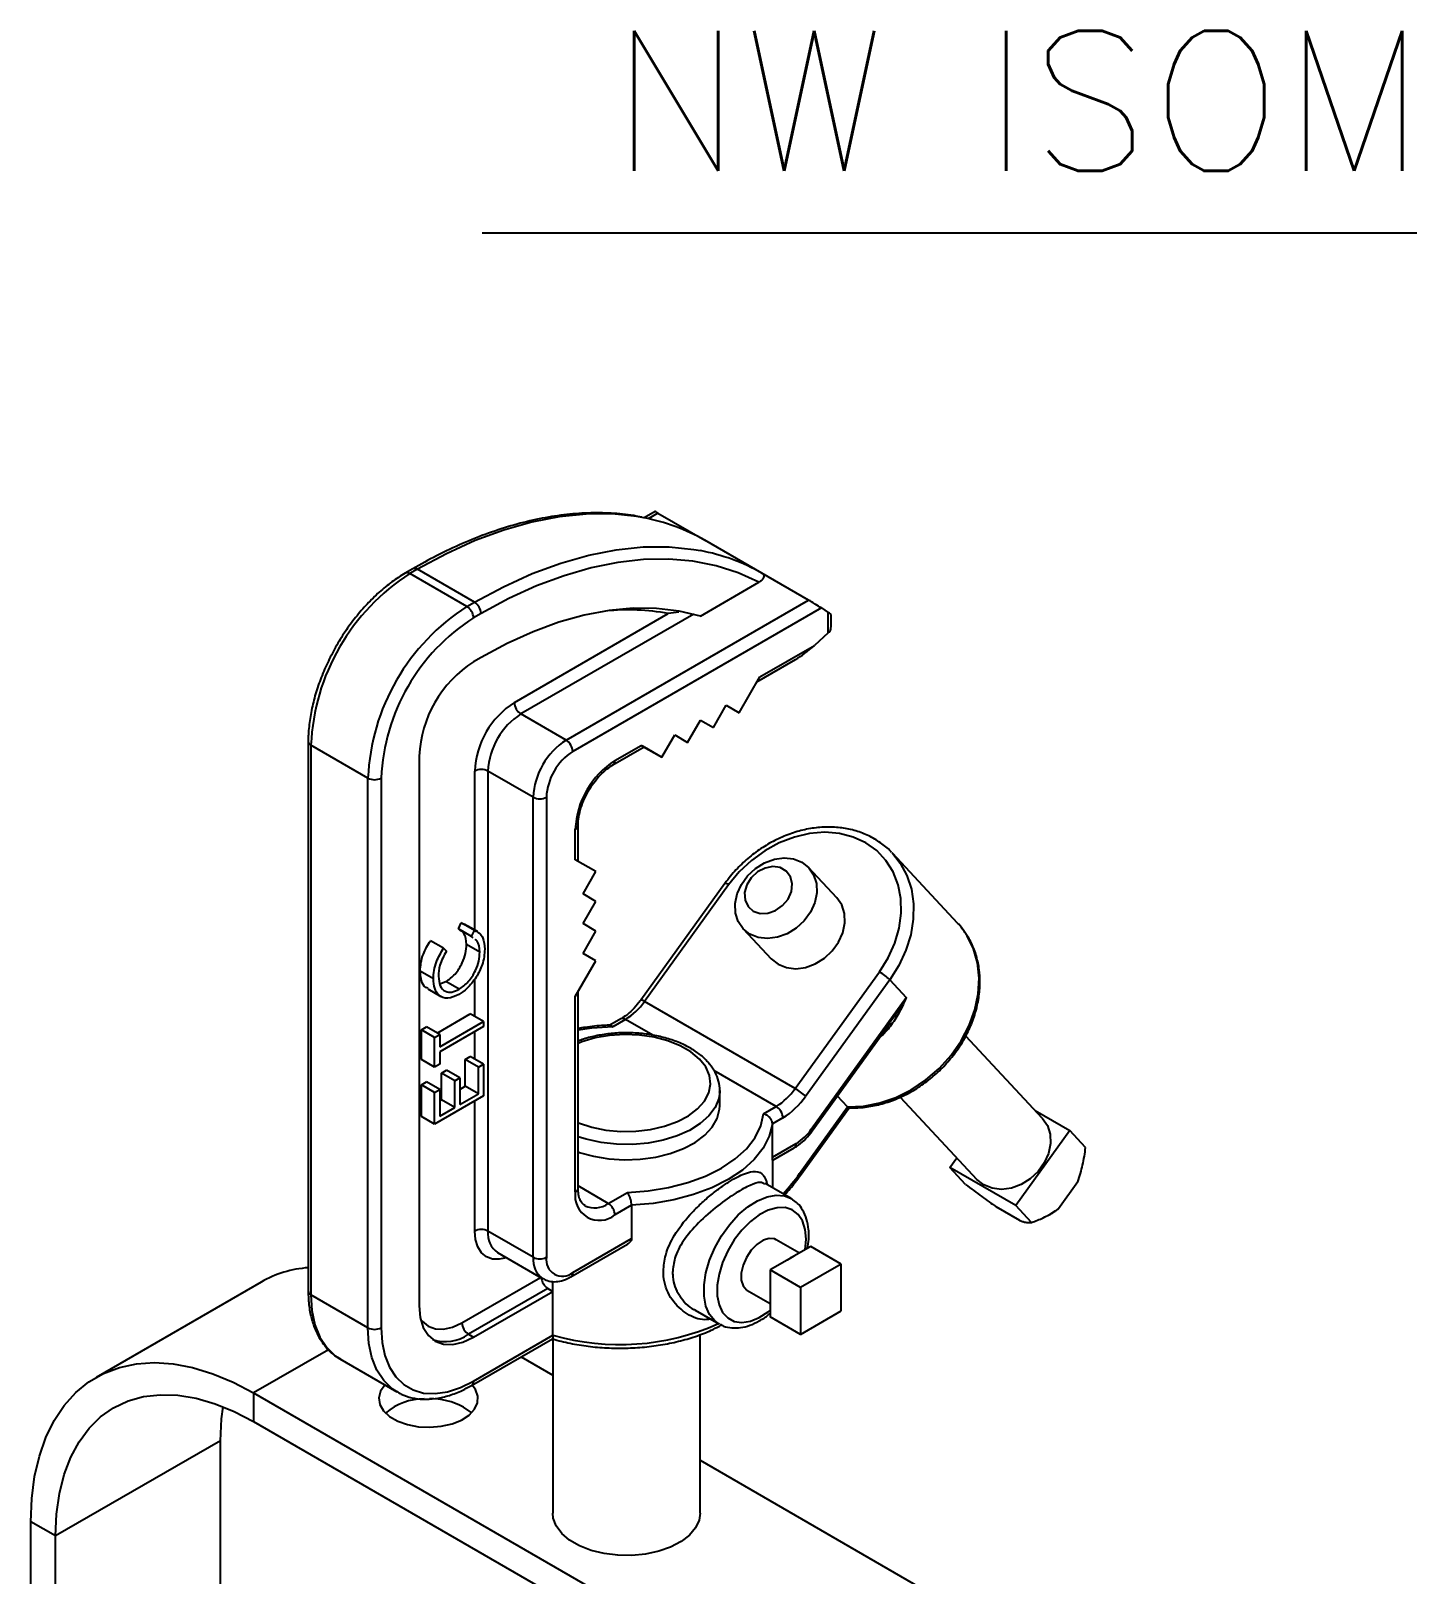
# Model space of a CAD drawing. Extents: x 8 to 113, y 0 to 87.
# Drawn here: x 14.31 to 21.69, y 15.21 to 23.47 of the extents above; entities that cross this region are included whole.
import ezdxf
from ezdxf.enums import TextEntityAlignment as Align

# ---------------------------------------------------------------- set-up
doc = ezdxf.new("R2010")
doc.units = 0
doc.header["$MEASUREMENT"] = 0
doc.layers.add('OBJECT', color=7, linetype='CONTINUOUS')
doc.styles.get("Standard").update_dxf_attribs({"font": 'SIMPLEX'})

msp = doc.modelspace()

# ---------------------------------------------------------------- linework, layer by layer
at = {"layer": 'OBJECT', "color": 1}
msp.add_line((16.7285, 22.3936), (27.832, 22.3936), dxfattribs=at)
at = {"layer": 'OBJECT'}
for p, q in [((17.6552, 20.9009), (17.5967, 20.8671)), ((17.6704, 20.8928), (17.6183, 20.8627)), ((17.6704, 20.8928), (17.9215, 20.7479)), ((18.2269, 20.5715), (17.9215, 20.7479)), ((16.3573, 20.5943), (16.3173, 20.5711)), ((16.3823, 20.5918), (16.3423, 20.5687)), ((16.6878, 20.4154), (16.3823, 20.5918)), ((16.6477, 20.3923), (16.3423, 20.5687)), ((17.8987, 20.3412), (18.2117, 20.5219)), ((18.4779, 20.4266), (18.2269, 20.5715)), ((16.6477, 20.3923), (16.6878, 20.4154)), ((17.1795, 19.677), (18.4779, 20.4266)), ((16.7231, 20.3542), (16.6831, 20.3311)), ((16.9016, 19.8783), (17.7261, 20.3543)), ((17.8624, 20.3513), (16.9369, 19.817)), ((18.5465, 20.3845), (17.2148, 19.6158)), ((18.5465, 20.3845), (18.5838, 20.3602)), ((18.5838, 20.2511), (18.5838, 20.3602)), ((18.5984, 20.285), (18.5984, 20.3498)), ((18.5838, 20.2511), (18.5092, 20.1842)), ((18.2161, 20.015), (18.5092, 20.1842)), ((16.7231, 20.119), (16.6831, 20.0959)), ((18.2014, 19.9896), (18.4085, 20.1092)), ((18.1058, 19.8239), (18.2161, 20.015)), ((17.9679, 19.7443), (18.0368, 19.8637)), ((18.0368, 19.8637), (18.1058, 19.8239)), ((18.0368, 19.8637), (18.1058, 19.8239)), ((17.1795, 19.677), (16.9369, 19.817)), ((17.83, 19.6647), (17.8989, 19.7841)), ((17.8989, 19.7841), (17.9679, 19.7443)), ((17.8989, 19.7841), (17.9679, 19.7443)), ((15.7973, 19.6705), (15.7973, 16.7269)), ((17.6921, 19.5851), (17.7611, 19.7045)), ((17.7611, 19.7045), (17.83, 19.6647)), ((17.7611, 19.7045), (17.83, 19.6647)), ((16.1174, 19.4737), (15.8119, 19.6501)), ((15.8119, 19.6501), (15.8119, 16.7065)), ((16.3918, 19.5913), (16.3918, 16.6477)), ((17.43, 19.5443), (17.5965, 19.6404)), ((17.4404, 19.5672), (17.5818, 19.6488)), ((17.5818, 19.6488), (17.6921, 19.5851)), ((17.5964, 19.6403), (17.6921, 19.5851)), ((16.6894, 18.6592), (16.6894, 19.5108)), ((17.0027, 19.3708), (16.7602, 19.5108)), ((16.7602, 19.5108), (16.7602, 17.0473)), ((16.1174, 16.5301), (16.1174, 19.4737)), ((16.1881, 19.4737), (16.1881, 16.5301)), ((17.0027, 16.9073), (17.0027, 19.3708)), ((17.0734, 19.3708), (17.0734, 16.9073)), ((17.2283, 19.0364), (17.2283, 19.1997)), ((17.2429, 19.028), (17.2429, 19.2202)), ((17.3386, 18.9727), (17.2283, 19.0364)), ((18.9237, 19.0753), (18.9279, 19.0708)), ((19.2783, 18.6952), (18.9279, 19.0708)), ((17.2696, 18.8533), (17.3386, 18.9727)), ((18.629, 18.8327), (18.4785, 18.994)), ((17.3386, 18.8135), (17.2696, 18.8533)), ((18.0295, 18.9096), (17.5785, 18.2846)), ((18.0498, 18.902), (17.5988, 18.277)), ((17.2696, 18.6941), (17.3386, 18.8135)), ((16.6018, 18.6657), (16.6174, 18.6984)), ((16.6174, 18.6984), (16.6317, 18.6905)), ((16.6881, 18.6576), (16.6174, 18.6984)), ((16.7033, 18.6512), (16.6326, 18.692)), ((17.3386, 18.6543), (17.2696, 18.6941)), ((16.5226, 18.5621), (16.4519, 18.6029)), ((16.6725, 18.6249), (16.6018, 18.6657)), ((16.6725, 18.6249), (16.6881, 18.6576)), ((16.6803, 18.6185), (16.6725, 18.6249)), ((17.2696, 18.5349), (17.3386, 18.6543)), ((18.1276, 18.6665), (18.278, 18.5052)), ((16.5226, 18.5621), (16.5384, 18.5474)), ((16.7161, 18.5422), (16.6454, 18.583)), ((17.3386, 18.4951), (17.2696, 18.5349)), ((16.4679, 18.3987), (16.3972, 18.4395)), ((17.2283, 18.304), (17.3386, 18.4951)), ((18.4063, 17.8109), (18.8573, 18.4359)), ((16.5028, 18.3713), (16.535, 18.3836)), ((16.6057, 18.3428), (16.535, 18.3836)), ((16.6894, 18.1973), (16.6894, 18.3974)), ((18.9129, 18.3937), (18.4619, 17.7687)), ((18.9129, 18.3937), (19.0017, 18.2985)), ((16.4378, 18.3452), (16.5085, 18.3044)), ((17.2283, 17.2572), (17.2283, 18.304)), ((17.2429, 17.2776), (17.2429, 18.3294)), ((18.4063, 17.8109), (17.5988, 18.277)), ((18.4925, 17.5928), (19.0017, 18.2985)), ((16.4878, 18.1084), (16.6655, 18.2111)), ((16.7363, 18.1703), (16.6655, 18.2111)), ((17.4724, 18.1841), (17.4128, 18.1497)), ((17.4974, 18.1816), (17.4284, 18.1418)), ((17.6443, 18.0968), (17.4974, 18.1816)), ((16.4039, 18.1259), (16.4308, 18.1414)), ((16.4039, 17.9671), (16.4039, 18.1259)), ((16.4746, 18.0851), (16.4039, 18.1259)), ((16.5015, 18.1006), (16.4308, 18.1414)), ((16.4746, 18.0851), (16.5015, 18.1006)), ((16.5015, 18.0347), (16.7363, 18.1703)), ((16.7363, 18.1431), (16.5015, 18.0076)), ((16.5015, 18.1006), (16.5015, 18.0347)), ((16.6894, 17.9688), (16.6894, 18.1161)), ((16.7363, 18.1703), (16.7363, 18.1431)), ((18.4977, 17.5839), (18.9174, 18.1656)), ((16.4746, 17.9263), (16.4746, 18.0851)), ((19.7314, 17.6511), (19.3199, 18.0921)), ((16.4746, 17.9263), (16.4039, 17.9671)), ((16.5015, 17.9417), (16.4746, 17.9263)), ((16.5015, 18.0076), (16.5015, 17.9417)), ((16.6387, 17.9671), (16.6655, 17.9825)), ((16.6387, 17.8237), (16.6387, 17.9671)), ((16.7094, 17.9262), (16.6387, 17.9671)), ((16.7363, 17.9417), (16.6655, 17.9825)), ((16.7094, 17.9262), (16.7363, 17.9417)), ((16.7363, 17.9417), (16.7363, 17.7713)), ((16.5113, 17.8935), (16.5381, 17.909)), ((16.5113, 17.7502), (16.5113, 17.8935)), ((16.582, 17.8527), (16.5113, 17.8935)), ((16.6088, 17.8681), (16.5381, 17.909)), ((16.582, 17.8527), (16.6088, 17.8681)), ((16.582, 17.7093), (16.582, 17.8527)), ((16.6088, 17.8681), (16.6088, 17.7248)), ((16.7094, 17.7829), (16.7094, 17.9262)), ((18.3049, 17.7154), (17.9705, 17.9085)), ((16.4039, 17.8315), (16.4308, 17.847)), ((16.4039, 17.6611), (16.4039, 17.8315)), ((16.4746, 17.7907), (16.4039, 17.8315)), ((16.5015, 17.8062), (16.4308, 17.847)), ((16.4746, 17.7907), (16.5015, 17.8062)), ((16.4746, 17.6203), (16.4746, 17.7907)), ((16.7363, 17.7713), (16.4746, 17.6203)), ((16.5015, 17.8062), (16.5015, 17.6629)), ((16.6088, 17.8065), (16.6387, 17.8237)), ((16.6088, 17.7248), (16.7094, 17.7829)), ((16.7094, 17.7829), (16.6387, 17.8237)), ((18.0023, 17.7999), (18.0021, 17.7919)), ((18.0023, 17.7182), (18.0023, 17.7999)), ((18.6873, 17.7126), (18.6327, 17.7711)), ((16.5015, 17.7445), (16.5113, 17.7502)), ((16.5015, 17.6629), (16.582, 17.7093)), ((16.582, 17.7093), (16.5113, 17.7502)), ((16.6894, 17.0473), (16.6894, 17.7443)), ((18.2359, 17.6756), (18.3049, 17.7154)), ((18.4301, 17.3562), (18.6873, 17.7126)), ((18.4353, 17.3474), (18.696, 17.7086)), ((18.9682, 17.7655), (19.3804, 17.3236)), ((19.6924, 17.6928), (19.8775, 17.586)), ((16.4746, 17.6203), (16.4039, 17.6611)), ((18.3403, 17.6542), (18.2847, 17.6221)), ((18.2847, 17.4433), (18.2847, 17.6221)), ((19.8775, 17.586), (19.5879, 17.1846)), ((19.9625, 17.4949), (19.8775, 17.586)), ((18.2847, 17.4433), (18.4114, 17.5164)), ((18.2862, 17.4272), (18.401, 17.4935)), ((19.2343, 17.3887), (19.2715, 17.4403)), ((18.287, 17.2788), (18.287, 17.4277)), ((19.5879, 17.1846), (19.2343, 17.3887)), ((19.3193, 17.2976), (19.2343, 17.3887)), ((17.405, 17.1959), (17.2429, 17.2895)), ((18.3845, 17.2225), (18.2452, 17.303)), ((19.9207, 17.3119), (19.8164, 17.1674)), ((17.405, 17.1959), (17.5075, 17.2551)), ((17.5295, 17.1861), (17.4404, 17.1347)), ((17.5295, 17.1861), (17.5295, 17.0073)), ((19.6106, 17.1043), (19.4833, 17.1778)), ((19.6728, 17.0935), (19.5879, 17.1846)), ((19.7582, 17.1307), (19.7673, 17.1355)), ((17.0027, 16.9073), (16.7602, 17.0473)), ((17.2045, 16.8028), (17.5073, 16.9776)), ((17.2148, 16.8257), (17.5295, 17.0073)), ((18.4288, 16.9297), (18.3041, 17.0016)), ((18.4906, 16.9653), (18.3993, 16.9126)), ((18.6532, 16.8714), (18.4906, 16.9653)), ((16.8119, 16.9329), (17.0545, 16.7929)), ((18.3641, 16.8923), (18.2728, 16.8396)), ((18.3993, 16.9126), (18.3641, 16.8923)), ((18.6532, 16.8714), (18.4354, 16.7457)), ((18.6532, 16.62), (18.6532, 16.8714)), ((16.6209, 16.5562), (17.0426, 16.7997)), ((17.1083, 16.7249), (17.1083, 16.7779)), ((18.4354, 16.7457), (18.2728, 16.8396)), ((18.2728, 16.8396), (18.2728, 16.7342)), ((15.5446, 16.7748), (14.6608, 16.2646)), ((16.1174, 16.5301), (15.8119, 16.7065)), ((17.0815, 16.7405), (16.6562, 16.495)), ((16.6831, 16.4794), (17.1083, 16.7249)), ((17.0815, 16.7405), (17.1083, 16.7249)), ((17.1083, 16.4898), (17.1083, 16.7249)), ((18.1481, 16.7314), (18.2728, 16.6595)), ((18.2728, 16.7342), (18.2728, 16.6935)), ((18.4354, 16.7457), (18.4354, 16.4942)), ((17.8697, 16.6248), (17.997, 16.5513)), ((18.2728, 16.6935), (18.2728, 16.5881)), ((18.4354, 16.4942), (18.6532, 16.62)), ((18.0016, 16.5488), (17.997, 16.5513)), ((18.4354, 16.4942), (18.2728, 16.5881)), ((16.6562, 16.495), (16.6831, 16.4794)), ((16.6727, 16.2214), (17.1056, 16.4713)), ((16.6831, 16.2443), (17.1083, 16.4898)), ((17.1073, 16.4703), (17.1073, 15.5381)), ((17.8973, 15.5381), (17.8973, 16.4934)), ((15.9058, 16.4126), (15.5047, 16.181)), ((16.9376, 16.3743), (17.1073, 16.2764)), ((15.9673, 16.3631), (16.2728, 16.1867)), ((15.5047, 16.181), (15.5047, 16.0275)), ((15.5047, 16.181), (18.616, 14.3849)), ((15.5047, 16.0275), (18.616, 14.2314)), ((15.3279, 15.9252), (14.444, 15.415)), ((15.3279, 10.3797), (15.3279, 15.9252)), ((17.8973, 15.8203), (19.4998, 14.8951)), ((14.444, 15.415), (14.3111, 15.4917)), ((14.3111, 9.7517), (14.3111, 15.4917)), ((14.444, 9.9058), (14.444, 15.415))]:
    msp.add_line(p, q, dxfattribs=at)
at = {"layer": 'OBJECT', "flags": 128}
for points in [[(17.5945, 20.8676), (17.5586, 20.8739), (17.4249, 20.8878), (17.2859, 20.8875), (17.1424, 20.8729), (16.995, 20.8442), (16.8446, 20.8015), (16.6918, 20.745), (16.5374, 20.675), (16.3823, 20.5918)], [(16.6878, 20.4154), (16.8429, 20.4986), (16.9973, 20.5687), (17.15, 20.6252), (17.3005, 20.6679), (17.4479, 20.6966), (17.5914, 20.7112), (17.7303, 20.7115), (17.864, 20.6976), (17.8983, 20.6915)], [(18.2117, 20.5219), (18.1003, 20.5728), (17.9823, 20.6105), (17.8582, 20.6351), (17.7287, 20.6463), (17.5942, 20.6441), (17.4556, 20.6285), (17.3134, 20.5995), (17.1683, 20.5574), (17.0211, 20.5023), (16.8725, 20.4344), (16.7231, 20.3542)], [(17.8987, 20.3412), (17.7839, 20.3681), (17.6637, 20.382), (17.5386, 20.3829), (17.4093, 20.3708), (17.2764, 20.3457), (17.1406, 20.3077), (17.0027, 20.2571), (16.8633, 20.1941), (16.7231, 20.119)], [(18.8573, 18.4359), (18.904, 18.5104), (18.9397, 18.5889), (18.9634, 18.6694), (18.9746, 18.7498), (18.9729, 18.8282), (18.9584, 18.9028), (18.9315, 18.9715), (18.8928, 19.0328), (18.8433, 19.0852), (18.7843, 19.1273), (18.717, 19.1581), (18.6433, 19.1769), (18.5649, 19.1832), (18.4838, 19.1768), (18.4019, 19.1579), (18.3213, 19.1269), (18.2439, 19.0847), (18.1717, 19.0323), (18.1065, 18.9709), (18.0498, 18.902)], [(18.164, 18.6376), (18.1275, 18.6666), (18.1011, 18.7052), (18.0865, 18.751), (18.0844, 18.8014), (18.0951, 18.8535), (18.1178, 18.9043), (18.1513, 18.9507), (18.1937, 18.9902), (18.2423, 19.0203), (18.2946, 19.0394), (18.3473, 19.0464), (18.3974, 19.0407), (18.4421, 19.0229), (18.4786, 18.9938), (18.505, 18.9553), (18.5196, 18.9095), (18.5217, 18.8591), (18.511, 18.807), (18.4883, 18.7562), (18.4548, 18.7098), (18.4124, 18.6703), (18.3637, 18.6402), (18.3115, 18.6211), (18.2588, 18.6141), (18.2087, 18.6197), (18.164, 18.6376)], [(18.9279, 19.0708), (18.9691, 19.0186), (19.0049, 18.9522), (19.0288, 18.8789), (19.0403, 18.8005), (19.0392, 18.7186), (19.0255, 18.6351), (18.9994, 18.5519), (18.9616, 18.4708), (18.9129, 18.3937)], [(18.1814, 18.7613), (18.2179, 18.7489), (18.2593, 18.7499), (18.301, 18.7644), (18.3385, 18.7907), (18.3678, 18.826), (18.3857, 18.8665), (18.3902, 18.9078), (18.3809, 18.9453), (18.3588, 18.9752), (18.3262, 18.994), (18.2867, 18.9997), (18.2446, 18.9919), (18.2044, 18.9712), (18.1705, 18.9399), (18.1466, 18.9015), (18.1353, 18.8601), (18.1377, 18.8201), (18.1536, 18.786), (18.1814, 18.7613)], [(18.278, 18.5052), (18.3145, 18.4763), (18.3592, 18.4584), (18.4093, 18.4528), (18.462, 18.4598), (18.5142, 18.4789), (18.5629, 18.509), (18.6052, 18.5485), (18.6387, 18.5949), (18.6615, 18.6457), (18.6722, 18.6978), (18.6701, 18.7482), (18.6555, 18.794), (18.6291, 18.8326), (18.629, 18.8327)], [(19.2967, 18.6741), (19.2824, 18.6907), (19.2783, 18.6952)], [(18.6873, 17.7126), (18.7728, 17.7167), (18.8594, 17.7338), (18.9453, 17.7635), (19.0283, 17.8049), (19.1066, 17.8573), (19.1783, 17.9193), (19.2417, 17.9896), (19.2954, 18.0664), (19.3381, 18.148), (19.3688, 18.2325), (19.3868, 18.3179), (19.3917, 18.4022), (19.3834, 18.4835), (19.362, 18.5598), (19.3281, 18.6295), (19.2967, 18.6741)], [(17.4284, 18.1418), (17.3165, 18.1337), (17.2429, 18.1229)], [(17.2429, 17.6284), (17.246, 17.6272), (17.3162, 17.6042), (17.3923, 17.5888), (17.472, 17.5815), (17.5526, 17.5826), (17.6317, 17.5919), (17.7066, 17.6092), (17.7749, 17.634), (17.8344, 17.6654), (17.8833, 17.7025), (17.9199, 17.744), (17.9431, 17.7886), (17.9521, 17.8349), (17.9467, 17.8814), (17.927, 17.9265), (17.8936, 17.9689), (17.8477, 18.0072), (17.7907, 18.0401), (17.7243, 18.0667), (17.6509, 18.0859), (17.5727, 18.0973), (17.4922, 18.1004), (17.412, 18.0952), (17.3347, 18.0818), (17.2628, 18.0607), (17.2429, 18.053)], [(18.0021, 17.7919), (17.9968, 17.7572), (17.9771, 17.7095), (17.9438, 17.6645), (17.8979, 17.6234), (17.8405, 17.5873), (17.7734, 17.5574), (17.6985, 17.5344), (17.618, 17.5191), (17.5341, 17.5118), (17.4493, 17.5129), (17.366, 17.5222), (17.2867, 17.5394), (17.2429, 17.5531)], [(17.2429, 17.4715), (17.2492, 17.4693), (17.3257, 17.4482), (17.4073, 17.4348), (17.4916, 17.4297), (17.5763, 17.4328), (17.6588, 17.4441), (17.7368, 17.4633), (17.808, 17.4899), (17.8705, 17.523), (17.9224, 17.5617), (17.9621, 17.6049), (17.9887, 17.6514), (18.0012, 17.6999), (18.0023, 17.7182)], [(17.5075, 17.2551), (17.6194, 17.2632), (17.7281, 17.2807), (17.8311, 17.3071), (17.9263, 17.342), (18.0117, 17.3845), (18.0854, 17.4338), (18.1458, 17.4888), (18.1916, 17.5483), (18.2219, 17.611), (18.2359, 17.6756)], [(18.2847, 17.6221), (18.2677, 17.5557), (18.2347, 17.4914), (18.1862, 17.4304), (18.1232, 17.374), (18.0471, 17.3233), (17.9593, 17.2793), (17.8616, 17.243), (17.7559, 17.215), (17.6445, 17.1959), (17.5295, 17.1861)], [(19.7314, 17.6511), (19.7315, 17.651), (19.7578, 17.6124), (19.7725, 17.5666), (19.7745, 17.5162), (19.7639, 17.4641), (19.7411, 17.4133), (19.7076, 17.3669), (19.6653, 17.3274), (19.6166, 17.2973), (19.5644, 17.2782), (19.5117, 17.2712), (19.4615, 17.2768), (19.4169, 17.2947), (19.3804, 17.3236)], [(18.4925, 17.5928), (18.4958, 17.5889), (18.4976, 17.586), (18.4978, 17.5841), (18.4977, 17.5839)], [(18.4353, 17.3474), (18.4354, 17.3476), (18.4352, 17.3494), (18.4334, 17.3524), (18.4301, 17.3562)], [(17.997, 16.5513), (17.9754, 16.567), (17.9472, 16.6014), (17.9279, 16.646), (17.918, 16.6994), (17.918, 16.7596), (17.9279, 16.8243), (17.9472, 16.8913), (17.9754, 16.9582), (18.0113, 17.0225), (18.0538, 17.0819), (18.1012, 17.1342), (18.1518, 17.1776), (18.2038, 17.2105), (18.2554, 17.2317), (18.3046, 17.2405), (18.3497, 17.2364), (18.3845, 17.2225)], [(18.3845, 17.2225), (18.3891, 17.2198), (18.3925, 17.2175)], [(18.4602, 16.9478), (18.4648, 17.0043), (18.4599, 17.057), (18.4454, 17.1018), (18.422, 17.137), (18.3905, 17.1612), (18.3524, 17.1733), (18.309, 17.1728), (18.2623, 17.1598), (18.214, 17.1348), (18.1663, 17.0988), (18.121, 17.0533), (18.08, 17.0001), (18.0451, 16.9415), (18.0175, 16.8798), (17.9984, 16.8176), (17.9887, 16.7573), (17.9887, 16.7016), (17.9984, 16.6526), (18.0175, 16.6123), (18.0451, 16.5825), (18.08, 16.5643), (18.121, 16.5584), (18.1663, 16.5652), (18.214, 16.5843), (18.2623, 16.615), (18.2728, 16.6232)], [(16.8595, 16.9054), (16.8204, 16.8966), (16.7837, 16.8981), (16.7516, 16.91), (16.7252, 16.9319), (16.7056, 16.9629), (16.6935, 17.0019), (16.6894, 17.0473)], [(18.3041, 17.0016), (18.2949, 17.0058), (18.2664, 17.0084), (18.2344, 16.9983), (18.2016, 16.9765), (18.171, 16.945), (18.1453, 16.9065), (18.1267, 16.8644), (18.1171, 16.8225), (18.1171, 16.7846), (18.1267, 16.7539), (18.1453, 16.7332), (18.1481, 16.7314)], [(15.8119, 16.7065), (15.8173, 16.6224), (15.8334, 16.5463), (15.8598, 16.4797), (15.8961, 16.424), (15.9415, 16.3802), (15.9673, 16.3631)], [(16.3918, 16.6477), (16.3973, 16.5853), (16.4139, 16.5317), (16.4408, 16.4891), (16.4771, 16.4591), (16.5212, 16.4427), (16.5716, 16.4407), (16.6262, 16.4531), (16.6831, 16.4794)], [(16.2701, 16.1883), (16.2469, 16.2039), (16.2016, 16.2476), (16.1653, 16.3034), (16.1389, 16.37), (16.1228, 16.4461), (16.1174, 16.5301)], [(16.1881, 16.5301), (16.1931, 16.4517), (16.2082, 16.3807), (16.2328, 16.3185), (16.2667, 16.2665), (16.309, 16.2256), (16.3589, 16.1968), (16.4155, 16.1805), (16.4775, 16.1772), (16.5436, 16.1869), (16.6126, 16.2094), (16.6831, 16.2443)], [(16.3993, 16.5758), (16.408, 16.5647), (16.4399, 16.5383), (16.4786, 16.5239), (16.5229, 16.5221), (16.5709, 16.533), (16.6209, 16.5562)], [(14.3111, 15.4917), (14.3162, 15.616), (14.3314, 15.7332), (14.3567, 15.8426), (14.3917, 15.9431), (14.4362, 16.0338), (14.4899, 16.1141), (14.5522, 16.1832), (14.6226, 16.2404), (14.7006, 16.2855), (14.7854, 16.3178), (14.8763, 16.3373), (14.9727, 16.3436), (15.0735, 16.3368), (15.178, 16.3169), (15.2854, 16.2841), (15.3946, 16.2387), (15.5047, 16.181)], [(16.2086, 16.2238), (16.2079, 16.2231), (16.1851, 16.19), (16.1762, 16.1548), (16.1816, 16.1194), (16.201, 16.0856), (16.2333, 16.0553), (16.2769, 16.0301), (16.3294, 16.0115), (16.3879, 16.0003), (16.4493, 15.9972), (16.5103, 16.0023), (16.5676, 16.0155), (16.6181, 16.0359), (16.6591, 16.0625), (16.6883, 16.0938), (16.7043, 16.1282), (16.7061, 16.1637), (16.6936, 16.1986), (16.6754, 16.223)], [(14.444, 15.415), (14.4491, 15.5321), (14.4644, 15.6422), (14.4897, 15.7442), (14.5248, 15.8371), (14.5693, 15.92), (14.6228, 15.9923), (14.6848, 16.053), (14.7547, 16.1017), (14.8318, 16.1379), (14.9154, 16.1612), (15.0047, 16.1715), (15.0988, 16.1686), (15.1968, 16.1525), (15.2978, 16.1234), (15.4007, 16.0816), (15.5047, 16.0275)], [(15.3279, 15.9252), (15.333, 16.0423), (15.3407, 16.1074)], [(16.6714, 16.0736), (16.6676, 16.0773), (16.6293, 16.1052)], [(17.8973, 15.5381), (17.8918, 15.5003), (17.8724, 15.4584), (17.8395, 15.4194), (17.7945, 15.3847), (17.739, 15.3555), (17.6749, 15.333), (17.6045, 15.3178), (17.5304, 15.3106), (17.4554, 15.3117), (17.382, 15.3209), (17.313, 15.3379), (17.2508, 15.3622), (17.1977, 15.3929), (17.1556, 15.4288), (17.126, 15.4686), (17.1101, 15.511), (17.1073, 15.5381)]]:
    msp.add_lwpolyline(points, dxfattribs=at)
at = {"layer": 'OBJECT'}
for centre, radius, start, end in [((17.3956, 19.8179), 1.0683, 60.51315, 79.27122), ((17.701, 19.6414), 1.0685, 60.51416, 79.35631), ((16.3677, 20.5713), 0.0252, 54.3842, 114.30558), ((16.9589, 19.6003), 1.148, 122.48738, 177.51262), ((16.3276, 20.5478), 0.0255, 54.79585, 113.90942), ((16.6464, 20.3507), 0.0768, 2.60629, 57.39381), ((17.2643, 19.4239), 1.148, 122.48718, 177.51282), ((17.2586, 19.4272), 1.0715, 122.48742, 177.51258), ((16.6063, 20.3276), 0.0768, 2.60629, 57.39381), ((17.5117, 19.2297), 1.1448, 79.20754, 95.99576), ((17.0243, 19.5625), 0.6332, 122.60546, 177.3945), ((17.15, 19.4899), 0.461, 122.6053, 177.39459), ((16.9783, 19.8818), 0.0768, 182.60629, 237.39381), ((17.144, 19.4934), 0.3842, 122.60547, 177.39443), ((15.8211, 19.6721), 0.0238, 183.8336, 247.47149), ((17.3865, 19.3534), 0.3842, 122.60547, 177.39443), ((17.1381, 19.6123), 0.0768, 2.60451, 57.39561), ((17.3804, 19.3569), 0.3074, 122.6053, 177.39459), ((16.7248, 19.4426), 0.0769, 62.60961, 117.39039), ((17.6888, 19.1788), 0.461, 122.60546, 177.39443), ((17.4154, 19.5647), 0.0252, 305.70707, 5.61895), ((16.1527, 19.542), 0.0769, 242.60976, 297.39023), ((17.038, 19.4391), 0.0769, 242.60972, 297.39026), ((17.2178, 19.2227), 0.0252, 294.40649, 353.9395), ((18.029, 18.8771), 0.0324, 50.1689, 89.10941), ((18.7167, 18.1926), 0.281, 45.71898, 59.98782), ((17.3212, 18.4703), 0.3383, 301.3929, 325.14831), ((17.578, 18.2521), 0.0324, 50.16433, 89.11897), ((17.4827, 18.1611), 0.0251, 54.37922, 114.3106), ((18.1287, 18.0042), 0.3383, 301.3929, 325.14831), ((18.1288, 18.0007), 0.4059, 301.39293, 325.14819), ((18.2657, 17.5676), 0.281, 45.71884, 59.98806), ((18.2635, 17.6507), 0.0768, 2.60498, 57.39514), ((18.2704, 17.7474), 0.2706, 301.39307, 325.14829), ((18.3875, 17.5134), 0.0241, 304.22699, 7.0847), ((17.5245, 18.0079), 1.1157, 317.04701, 324.26369), ((17.2179, 17.2801), 0.0251, 294.37459, 354.30533), ((17.3576, 17.2362), 0.131, 170.78598, 309.20319), ((17.3321, 17.2951), 0.1231, 244.85118, 306.32529), ((17.3636, 17.1312), 0.0768, 2.60498, 57.39514), ((19.6178, 17.4194), 0.3209, 297.77766, 308.23549), ((16.7248, 16.9791), 0.0769, 62.60961, 117.39039), ((16.8801, 17.0327), 0.1208, 173.02, 235.6678), ((17.1249, 16.8938), 0.123, 173.66422, 235.39555), ((17.038, 16.9756), 0.0769, 242.60972, 297.39026), ((17.1596, 16.8933), 0.0873, 170.78615, 309.20314), ((18.4543, 16.7767), 0.1466, 112.02653, 127.9681), ((15.841, 16.2534), 0.5998, 94.18475, 119.61794), ((17.1235, 16.8058), 0.0777, 186.03728, 237.20617), ((17.1898, 16.8232), 0.0252, 305.70784, 5.61881), ((15.8223, 16.7294), 0.0251, 185.69568, 245.62455), ((18.418, 16.7139), 0.1466, 172.02928, 187.97072), ((16.1527, 16.5984), 0.0769, 242.60976, 297.39023), ((16.6976, 16.5597), 0.0768, 182.60496, 237.39514), ((17.465, 17.7434), 1.3034, 254.11875, 293.9872), ((16.5333, 16.6697), 0.2136, 251.1, 305.13081), ((16.6594, 16.2412), 0.0239, 303.8908, 7.4073), ((16.4201, 15.8259), 0.3236, 90.21114, 130.06543), ((16.4482, 15.762), 0.3882, 62.17728, 90.27511)]:
    msp.add_arc(centre, radius, start, end, dxfattribs=at)
for centre, major_axis, ratio, start_param, end_param in [((17.7036, 20.8711), (0.0485, -0.0297), 0.027575, 2.341322, 3.126639), ((18.5111, 20.4049), (0.0485, -0.0297), 0.027575, 0.770526, 2.341322), ((18.5484, 20.3806), (0.05, -0.0308), 0.027571, 6.268377, 7.085565), ((18.5484, 20.2715), (0.0487, 0.0161), 0.700151, 5.270549, 5.540586), ((18.5484, 20.3138), (-0.0354, 0.0612), 0.577335, 3.411589, 3.92695), ((18.4739, 20.2046), (0.1301, 0.1126), 0.224841, 4.004685, 4.790164), ((17.5465, 19.6692), (0.05, -0.0289), 0.00007, 6.283145, 7.068624)]:
    msp.add_ellipse(centre, major_axis=major_axis, ratio=ratio, start_param=start_param, end_param=end_param, dxfattribs=at)
for points, knots in [([(17.5838, 20.8701), (17.5697, 20.8732), (17.5169, 20.8847), (17.4207, 20.8931), (17.2957, 20.895), (17.1667, 20.8848), (17.0346, 20.8633), (16.8998, 20.8304), (16.7629, 20.7864), (16.6244, 20.7312), (16.489, 20.6677), (16.3999, 20.618), (16.3573, 20.5943)], [0, 0, 0, 0, 0.03904, 0.1459363, 0.2531186, 0.3605917, 0.4683277, 0.576279, 0.6843916, 0.792614, 0.900903, 1, 1, 1, 1]), ([(16.3173, 20.5711), (16.3049, 20.5637), (16.2691, 20.5422), (16.2109, 20.4989), (16.1441, 20.4393), (16.0807, 20.3716), (16.0216, 20.2972), (15.9678, 20.2172), (15.92, 20.1331), (15.8791, 20.046), (15.8458, 19.9575), (15.8205, 19.8688), (15.804, 19.7815), (15.7978, 19.7156), (15.7974, 19.6795), (15.7973, 19.6705)], [0, 0, 0, 0, 0.044818, 0.129353, 0.213789, 0.298089, 0.382269, 0.466368, 0.550437, 0.634532, 0.718694, 0.802982, 0.887454, 0.972156, 1, 1, 1, 1]), ([(18.2269, 20.5715), (18.2297, 20.5695), (18.2353, 20.5655), (18.2388, 20.5568), (18.2373, 20.5456), (18.2283, 20.5329), (18.2171, 20.5255), (18.2117, 20.5219)], [0, 0, 0, 0, 0.138343, 0.27604, 0.470202, 0.74205, 1, 1, 1, 1]), ([(17.7836, 20.3614), (17.7635, 20.3598), (17.7434, 20.3582), (17.7262, 20.3543), (17.7261, 20.3543)], [0, 0, 0, 0, 0.995077, 1, 1, 1, 1]), ([(17.2429, 19.2202), (17.2431, 19.2275), (17.2437, 19.2491), (17.2505, 19.2892), (17.2661, 19.3394), (17.2892, 19.39), (17.3185, 19.4381), (17.3525, 19.4812), (17.3886, 19.5162), (17.4149, 19.5353), (17.4281, 19.5432), (17.43, 19.5443)], [0, 0, 0, 0, 0.067195, 0.19703, 0.328083, 0.460159, 0.592761, 0.725247, 0.856828, 0.979681, 1, 1, 1, 1]), ([(18.923, 19.0751), (18.9214, 19.077), (18.9045, 19.0975), (18.8636, 19.1286), (18.8012, 19.1664), (18.7314, 19.1929), (18.6568, 19.2087), (18.5784, 19.2133), (18.4978, 19.2065), (18.4167, 19.1885), (18.3366, 19.1597), (18.2593, 19.1205), (18.1861, 19.0718), (18.1189, 19.0145), (18.067, 18.9594), (18.0395, 18.9228), (18.0295, 18.9096)], [0, 0, 0, 0, 0.008153, 0.086007, 0.163817, 0.241773, 0.320027, 0.398643, 0.477601, 0.55683, 0.636248, 0.715786, 0.795398, 0.875059, 0.95476, 1, 1, 1, 1]), ([(16.3972, 18.4395), (16.398, 18.4541), (16.3995, 18.4832), (16.4147, 18.5406), (16.4378, 18.5793), (16.4519, 18.6029)], [0, 0, 0, 0, 0.28084, 0.561441, 1, 1, 1, 1]), ([(16.6454, 18.583), (16.6432, 18.6052), (16.6398, 18.6405), (16.6177, 18.6542), (16.6096, 18.6593)], [0, 0, 0, 0, 0.631766, 1, 1, 1, 1]), ([(16.6881, 18.6576), (16.6973, 18.6536), (16.7158, 18.6456), (16.738, 18.6136), (16.7411, 18.579), (16.743, 18.5578)], [0, 0, 0, 0, 0.280397, 0.560819, 1, 1, 1, 1]), ([(16.7161, 18.5422), (16.7145, 18.565), (16.7124, 18.5948), (16.6949, 18.6069), (16.6909, 18.6097)], [0, 0, 0, 0, 0.769287, 1, 1, 1, 1]), ([(18.694, 17.7079), (18.7197, 17.708), (18.772, 17.7082), (18.8524, 17.7227), (18.933, 17.7476), (19.0115, 17.7832), (19.0863, 17.8286), (19.1559, 17.8829), (19.2188, 17.945), (19.2739, 18.0138), (19.3199, 18.0878), (19.356, 18.1656), (19.3813, 18.2457), (19.3953, 18.3265), (19.3975, 18.4062), (19.3882, 18.4832), (19.367, 18.5557), (19.3371, 18.62), (19.3096, 18.656), (19.2969, 18.6727)], [0, 0, 0, 0, 0.057196, 0.116415, 0.175798, 0.235286, 0.29484, 0.354436, 0.414064, 0.473722, 0.533411, 0.593124, 0.652842, 0.712525, 0.772111, 0.831518, 0.890664, 0.949494, 1, 1, 1, 1]), ([(16.4679, 18.3987), (16.4687, 18.4133), (16.4702, 18.4424), (16.4854, 18.4998), (16.5085, 18.5385), (16.5226, 18.5621)], [0, 0, 0, 0, 0.28084, 0.561441, 1, 1, 1, 1]), ([(16.5384, 18.5474), (16.5243, 18.5218), (16.499, 18.4759), (16.4961, 18.4319), (16.4948, 18.4125)], [0, 0, 0, 0, 0.5583842, 1, 1, 1, 1]), ([(16.535, 18.3836), (16.5519, 18.3957), (16.5858, 18.4198), (16.6222, 18.4787), (16.6426, 18.5354), (16.6445, 18.5671), (16.6454, 18.583)], [0, 0, 0, 0, 0.279431, 0.558928, 0.779288, 1, 1, 1, 1]), ([(16.6057, 18.3428), (16.6226, 18.3548), (16.6565, 18.379), (16.693, 18.4379), (16.7133, 18.4946), (16.7152, 18.5263), (16.7161, 18.5422)], [0, 0, 0, 0, 0.279431, 0.558928, 0.779288, 1, 1, 1, 1]), ([(16.743, 18.5578), (16.741, 18.53), (16.7375, 18.4802), (16.7095, 18.4292), (16.6972, 18.4068)], [0, 0, 0, 0, 0.559803, 1, 1, 1, 1]), ([(16.4394, 18.3485), (16.435, 18.3497), (16.4177, 18.3545), (16.4014, 18.387), (16.3986, 18.422), (16.3972, 18.4395)], [0, 0, 0, 0, 0.145898, 0.57263, 1, 1, 1, 1]), ([(16.6039, 18.3146), (16.5834, 18.3056), (16.5424, 18.2874), (16.4975, 18.3062), (16.4715, 18.345), (16.4691, 18.3808), (16.4679, 18.3987)], [0, 0, 0, 0, 0.279511, 0.55908, 0.779375, 1, 1, 1, 1]), ([(16.4948, 18.4125), (16.4967, 18.3943), (16.5005, 18.3579), (16.5289, 18.3293), (16.5662, 18.3241), (16.5925, 18.3365), (16.6057, 18.3428)], [0, 0, 0, 0, 0.279865, 0.559533, 0.779673, 1, 1, 1, 1]), ([(16.6972, 18.4068), (16.6814, 18.3851), (16.653, 18.3464), (16.619, 18.3244), (16.6039, 18.3146)], [0, 0, 0, 0, 0.55902, 1, 1, 1, 1]), ([(17.5785, 18.2846), (17.5728, 18.277), (17.5562, 18.2548), (17.5259, 18.2229), (17.4953, 18.198), (17.4778, 18.1873), (17.4724, 18.1841)], [0, 0, 0, 0, 0.175768, 0.515024, 0.851523, 1, 1, 1, 1]), ([(19.0017, 18.2985), (19.0016, 18.2982), (18.9936, 18.279), (18.9733, 18.2349), (18.9352, 18.1701), (18.8954, 18.1166), (18.8663, 18.0905), (18.8575, 18.0826)], [0, 0, 0, 0, 0.00366, 0.234794, 0.549645, 0.864157, 1, 1, 1, 1]), ([(19.0017, 18.2985), (19.0016, 18.2982), (18.991, 18.2795), (18.9649, 18.2338), (18.9336, 18.1922), (18.915, 18.1674)], [0, 0, 0, 0, 0.006541, 0.408978, 1, 1, 1, 1]), ([(17.4159, 18.1503), (17.4042, 18.1499), (17.359, 18.1481), (17.3005, 18.1427), (17.2557, 18.1343), (17.2429, 18.1319)], [0, 0, 0, 0, 0.199556, 0.771647, 1, 1, 1, 1]), ([(18.0009, 17.7904), (18.0015, 17.794), (18.0043, 17.8141), (17.9971, 17.8511), (17.9793, 17.8989), (17.9491, 17.9437), (17.9084, 17.9849), (17.8573, 18.0217), (17.7969, 18.0531), (17.729, 18.0782), (17.6555, 18.0965), (17.5784, 18.1074), (17.4995, 18.1109), (17.4206, 18.107), (17.344, 18.0952), (17.2839, 18.081), (17.2524, 18.0684), (17.2429, 18.0647)], [0, 0, 0, 0, 0.015059, 0.084165, 0.152924, 0.222814, 0.294795, 0.368684, 0.443627, 0.518795, 0.593811, 0.668644, 0.743365, 0.81808, 0.892885, 0.967888, 1, 1, 1, 1]), ([(17.4159, 18.1505), (17.418, 18.1501), (17.4219, 18.1492), (17.4263, 18.1445), (17.4284, 18.1418), (17.4284, 18.1418)], [0, 0, 0, 0, 0.530266, 0.989367, 1, 1, 1, 1]), ([(18.694, 17.7082), (18.6935, 17.7081), (18.6921, 17.7078), (18.6892, 17.7106), (18.6873, 17.7126)], [0, 0, 0, 0, 0.3245, 1, 1, 1, 1]), ([(18.2847, 17.6221), (18.2842, 17.6266), (18.2832, 17.6356), (18.2756, 17.6493), (18.2643, 17.6616), (18.2506, 17.6706), (18.2407, 17.6744), (18.2361, 17.6756), (18.2359, 17.6756)], [0, 0, 0, 0, 0.197777, 0.395365, 0.598087, 0.812873, 0.995764, 1, 1, 1, 1]), ([(18.401, 17.4935), (18.4087, 17.4983), (18.4303, 17.5118), (18.4639, 17.5411), (18.4865, 17.5697), (18.4977, 17.5839)], [0, 0, 0, 0, 0.21628, 0.612447, 1, 1, 1, 1]), ([(18.286, 17.4277), (18.2859, 17.4275), (18.2857, 17.4264), (18.2852, 17.4292), (18.2847, 17.435), (18.2847, 17.4408), (18.2847, 17.4433)], [0, 0, 0, 0, 0.097442, 0.481141, 0.777167, 1, 1, 1, 1]), ([(19.9207, 17.3119), (19.9301, 17.3418), (19.9496, 17.4041), (19.9581, 17.4638), (19.9625, 17.4949)], [0, 0, 0, 0, 0.480505, 1, 1, 1, 1]), ([(17.6999, 16.8326), (17.7025, 16.8615), (17.7082, 16.9262), (17.7576, 17.03), (17.826, 17.1195), (17.8937, 17.1884), (17.9483, 17.2368), (18.0025, 17.2788), (18.0675, 17.323), (18.1376, 17.3595), (18.1998, 17.3726), (18.2334, 17.3542), (18.2497, 17.3251), (18.254, 17.3042), (18.2555, 17.297)], [0, 0, 0, 0, 0.0887756, 0.1986094, 0.3171415, 0.380597, 0.4440006, 0.5038015, 0.5635707, 0.6712882, 0.7791536, 0.8984456, 0.9648713, 1, 1, 1, 1]), ([(17.2803, 17.1844), (17.2755, 17.1873), (17.2657, 17.1934), (17.2537, 17.2132), (17.2447, 17.2413), (17.2435, 17.2657), (17.2429, 17.2776)], [0, 0, 0, 0, 0.245922, 0.509252, 0.761556, 1, 1, 1, 1]), ([(18.2437, 17.2988), (18.2364, 17.3032), (18.2192, 17.3137), (18.168, 17.2963), (18.0899, 17.2543), (17.9899, 17.1842), (17.8878, 17.0957), (17.8068, 17.0003), (17.7577, 16.9087), (17.752, 16.851), (17.7494, 16.8254)], [0, 0, 0, 0, 0.09385, 0.221401, 0.349301, 0.490356, 0.638802, 0.77588, 0.900508, 1, 1, 1, 1]), ([(18.3499, 17.2425), (18.3692, 17.2643), (18.3988, 17.2977), (18.4259, 17.3345), (18.4353, 17.3474)], [0, 0, 0, 0, 0.651429, 1, 1, 1, 1]), ([(19.3193, 17.2976), (19.3482, 17.2757), (19.402, 17.235), (19.4576, 17.1959), (19.4833, 17.1778)], [0, 0, 0, 0, 0.538105, 1, 1, 1, 1]), ([(17.5295, 17.1861), (17.5293, 17.1908), (17.5288, 17.2001), (17.5254, 17.2162), (17.5202, 17.232), (17.514, 17.2454), (17.5096, 17.2524), (17.5075, 17.255), (17.5075, 17.2551)], [0, 0, 0, 0, 0.197777, 0.395365, 0.598087, 0.812873, 0.995764, 1, 1, 1, 1]), ([(18.4794, 17.0247), (18.4791, 17.0353), (18.4783, 17.0659), (18.4692, 17.1129), (18.4489, 17.1595), (18.4234, 17.1947), (18.4026, 17.209), (18.3937, 17.2151)], [0, 0, 0, 0, 0.13207, 0.381044, 0.628917, 0.843145, 1, 1, 1, 1]), ([(19.6728, 17.0935), (19.6937, 17.1016), (19.7356, 17.118), (19.784, 17.1437), (19.8108, 17.1633), (19.8164, 17.1674)], [0, 0, 0, 0, 0.438722, 0.883113, 1, 1, 1, 1]), ([(18.4725, 16.9549), (18.4752, 16.9713), (18.4791, 16.9951), (18.4793, 17.0177), (18.4794, 17.0247)], [0, 0, 0, 0, 0.689374, 1, 1, 1, 1]), ([(19.6106, 17.1043), (19.6166, 17.1021), (19.6342, 17.0959), (19.6547, 17.0926), (19.6668, 17.0932), (19.6728, 17.0935)], [0, 0, 0, 0, 0.205667, 0.600108, 1, 1, 1, 1]), ([(17.5295, 17.0073), (17.529, 17.0038), (17.528, 16.9968), (17.5201, 16.9861), (17.512, 16.9808), (17.5072, 16.9778)], [0, 0, 0, 0, 0.295943, 0.590032, 1, 1, 1, 1]), ([(17.0559, 16.7938), (17.0632, 16.7895), (17.0814, 16.779), (17.1159, 16.7753), (17.1557, 16.7804), (17.1854, 16.7921), (17.2017, 16.8012), (17.2045, 16.8028)], [0, 0, 0, 0, 0.166954, 0.415935, 0.668018, 0.94278, 1, 1, 1, 1]), ([(17.9547, 16.5758), (17.9395, 16.5742), (17.8907, 16.5693), (17.8102, 16.6089), (17.745, 16.6744), (17.7119, 16.746), (17.701, 16.7942), (17.7002, 16.8238), (17.6999, 16.8326)], [0, 0, 0, 0, 0.1144, 0.366893, 0.648434, 0.793478, 0.938455, 1, 1, 1, 1]), ([(17.7494, 16.8254), (17.7497, 16.8176), (17.7511, 16.7742), (17.7673, 16.7318), (17.8066, 16.6727), (17.8333, 16.6392), (17.868, 16.6267), (17.8701, 16.626)], [0, 0, 0, 0, 0.093329, 0.518561, 0.53437, 0.972914, 1, 1, 1, 1]), ([(15.7973, 16.7269), (15.7975, 16.7126), (15.7983, 16.6715), (15.8068, 16.6072), (15.8259, 16.5372), (15.8545, 16.4751), (15.8922, 16.4228), (15.9313, 16.3845), (15.9601, 16.3686), (15.9712, 16.3626)], [0, 0, 0, 0, 0.087239, 0.252437, 0.417682, 0.581813, 0.743541, 0.901955, 1, 1, 1, 1]), ([(17.1045, 16.4712), (17.1054, 16.4709), (17.1361, 16.4612), (17.2001, 16.4463), (17.2974, 16.4299), (17.3975, 16.4212), (17.4986, 16.4197), (17.5992, 16.4256), (17.6978, 16.4389), (17.7932, 16.4592), (17.8834, 16.4866), (17.9572, 16.5152), (17.9973, 16.5369), (18.0122, 16.545)], [0, 0, 0, 0, 0.003299, 0.107243, 0.211081, 0.314821, 0.418514, 0.522218, 0.625975, 0.729844, 0.833884, 0.93815, 1, 1, 1, 1]), ([(18.0035, 16.5496), (18.0098, 16.5459), (18.029, 16.5347), (18.0667, 16.5281), (18.1139, 16.5292), (18.1635, 16.5417), (18.214, 16.5658), (18.2511, 16.5889), (18.2699, 16.6061), (18.2728, 16.6088)], [0, 0, 0, 0, 0.081751, 0.250348, 0.42039, 0.59657, 0.779509, 0.966468, 1, 1, 1, 1]), ([(17.1083, 16.4898), (17.1082, 16.4861), (17.1081, 16.4788), (17.1069, 16.4728), (17.1059, 16.4719), (17.1054, 16.4715)], [0, 0, 0, 0, 0.354166, 0.707361, 1, 1, 1, 1]), ([(16.2704, 16.1899), (16.2787, 16.1847), (16.3036, 16.1687), (16.3517, 16.154), (16.4126, 16.1455), (16.4773, 16.1489), (16.5448, 16.1637), (16.6105, 16.1878), (16.6532, 16.2108), (16.6727, 16.2214)], [0, 0, 0, 0, 0.076193, 0.230409, 0.384914, 0.541555, 0.701121, 0.863218, 1, 1, 1, 1])]:
    msp.add_open_spline(points, degree=3, knots=knots, dxfattribs=at)

# ---------------------------------------------------------------- texts
at = {"layer": 'OBJECT', "color": 1}
msp.add_text('NW ISOMETRIC VIEW', height=0.75, dxfattribs=at).set_placement((22.3327, 22.725), align=Align.CENTER)

doc.saveas('drawing.dxf')
